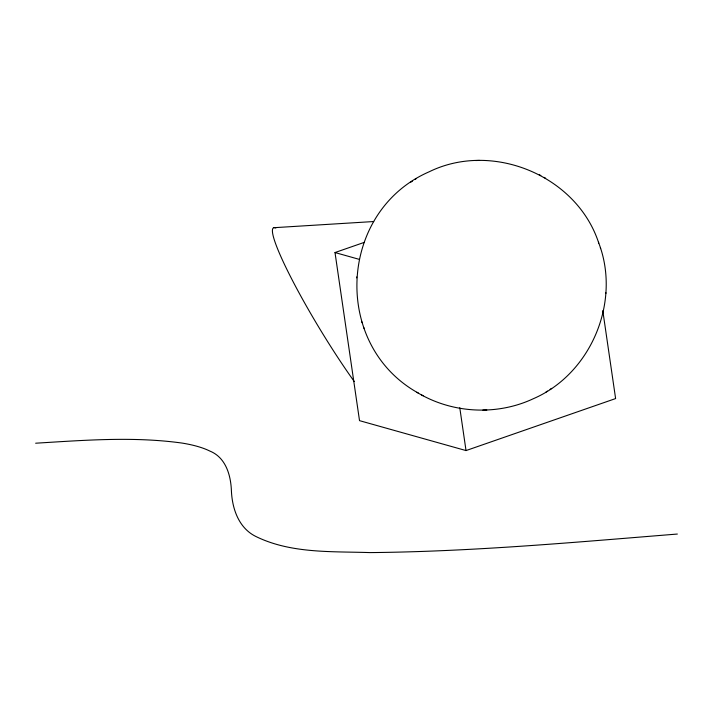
<?xml version="1.0" encoding="UTF-8"?>
<svg xmlns="http://www.w3.org/2000/svg" width="713" height="713" viewBox="0 0 713 713"><rect width="100%" height="100%" fill="white"/><g stroke="black" fill="none" stroke-linecap="round" stroke-linejoin="round"><path stroke-width="1.07" d="M598.751 243.088C576.897 175.656 492.362 140.773 429.155 171.797C338.238 211.28 331.42 344.976 418.424 393.148M416.829 392.239C451.472 413.415 496.551 415.973 533.315 398.727C591.291 373.692 621.513 301.038 598.465 242.242M356.58 277.847L356.66 276.947M605.809 293.578L605.89 292.678M410.813 182.145L412.381 181.138M415.011 179.435L416.463 178.508M546.015 392.025L547.459 391.089M550.088 389.396L551.666 388.38M602.788 310.672L615.613 398.567L466.026 450.571L359.521 420.652L335.003 252.545L364.29 242.367M677.35 534.046C575.043 542.245 472.666 551.648 369.976 552.593C331.759 551.309 290.868 553.743 255.646 536.372C238.543 527.834 232.126 508.422 231.395 490.535C230.762 474.983 225.7 457.425 209.827 451.053A140.55 41.096 -8.3 0 0 182.314 443.112C133.705 436.311 84.401 440.242 35.65 443.21M273.926 227.697L373.701 221.538M479.599 160.425L475.651 160.541M482.87 410.1L486.819 409.993M335.003 252.545L359.495 259.425M539.313 174.712L540.819 175.567M544.046 177.377L545.641 178.286M421.65 394.957L423.157 395.813M600.328 247.785L600.613 248.632M361.856 321.893L362.142 322.739M363.719 327.445L364.004 328.283M459.778 407.729L466.026 450.571M354.281 381.553A111.798 12.852 58.7 0 1 290.859 277.339A111.798 12.852 58.7 0 1 275.851 228"/></g></svg>
